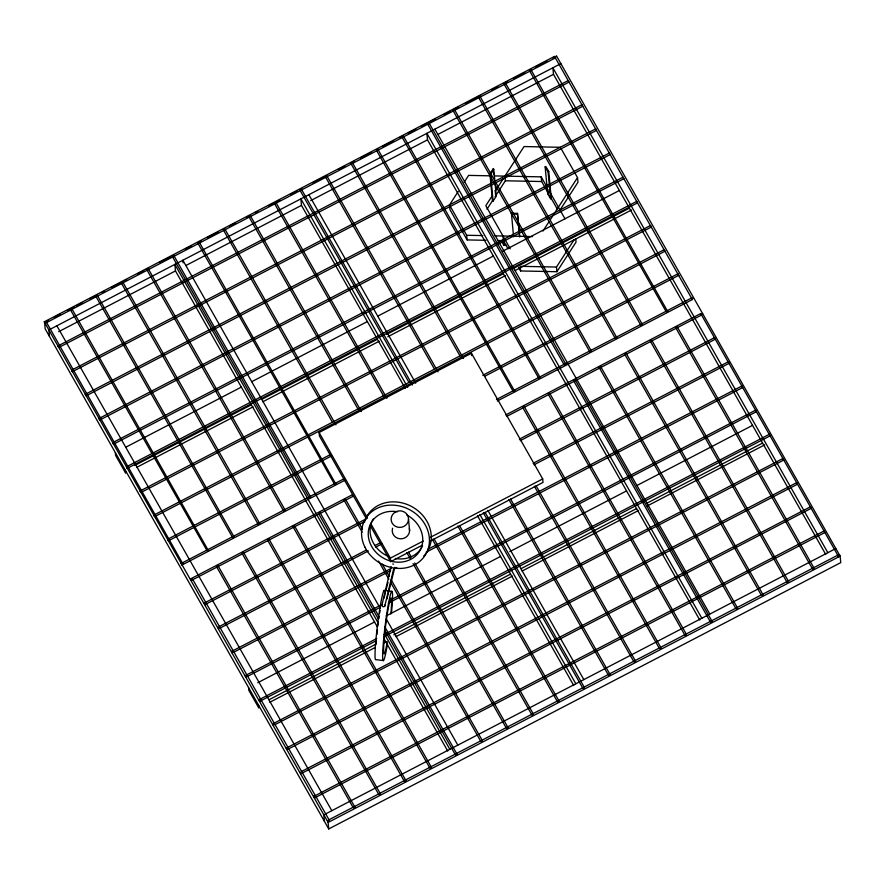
<?xml version="1.0" encoding="UTF-8"?>
<svg xmlns="http://www.w3.org/2000/svg" width="885" height="885" viewBox="0 0 885 885"><rect width="100%" height="100%" fill="white"/><g stroke="black" fill="none" stroke-linecap="round" stroke-linejoin="round"><path stroke-width="1.33" d="M519.661 236.24L517.493 213.373L511.441 213.252L511.419 213.971L517.471 214.093L519.639 236.959M517.471 214.093L517.493 213.373M44.261 321.808L45.069 323.346L44.294 321.808L554.508 56.408L691.915 298.798L693.453 298.002L691.915 298.798M610.119 154.598L99.872 419.988L99.385 419.291L99.065 418.45L609.311 153.05L610.019 154.521M99.872 419.988L99.065 418.45M126.466 466.771L127.274 468.309L126.5 466.782L636.713 201.382L637.521 202.919L637.034 202.222M153.957 515.17L154.676 516.641L153.868 515.103L664.115 249.703L664.602 250.4L664.923 251.24L155.904 515.999M167.663 539.33L168.371 540.801L167.564 539.264L330.702 454.414M344.398 478.575L181.27 563.424L181.591 564.265L182.078 564.962L345.205 480.112M182.078 564.962L181.27 563.424M353.215 496.253L191.315 580.46L190.828 579.764L190.507 578.923L352.407 494.715M191.315 580.46L190.596 578.989M364.465 521.685L205.01 604.621L204.523 603.924L204.203 603.083L367.341 518.234M217.898 627.288L218.717 628.748M232.423 652.909L231.605 651.415L232.412 652.953L231.605 651.415L391.059 568.469M245.311 675.576L246.118 677.114L245.311 675.576L381.457 604.754M376.335 640.663L259.814 701.274L259.327 700.577L259.006 699.736L376.756 638.483M272.702 723.941L273.487 725.423M287.216 749.595L286.408 748.057L796.655 482.657L797.142 483.354L797.462 484.195L287.216 749.595L286.441 748.068L287.227 749.551M300.103 772.262L300.922 773.711M568.336 81.011L569.011 82.106L59.992 346.865M581.921 104.872L582.717 106.266L73.698 371.025M595.926 129.73L595.605 128.889L596.413 130.427L87.394 395.197M623.073 177.487L623.814 178.759L114.796 443.518M650.63 226.173L650.409 225.542L651.216 227.08L142.197 491.839M677.81 273.863L678.618 275.401L677.81 273.863L482.79 375.295M691.738 298.665L692.324 299.561L691.65 298.466M692.324 299.561L497.304 401.005M700.743 313.578L838.161 555.913L839.699 555.116L838.183 555.835M714.671 338.324L714.449 337.694L715.224 339.22M715.257 339.232L520.236 440.664M728.377 362.485L728.156 361.854L728.864 363.326M728.963 363.392L533.943 464.824M742.072 386.656L741.851 386.015L742.659 387.553L426.216 552.151M755.591 410.186L756.365 411.713L755.591 410.186L390.042 600.295M769.474 434.977L769.253 434.336L770.061 435.874L383.703 636.835M783.092 458.939L783.767 460.034L274.748 724.793M796.655 482.657L796.987 483.498M810.35 506.862L811.169 508.355L810.35 506.862L301.342 771.576M824.189 531.431L824.687 532.35M837.752 555.194L838.571 556.687L837.752 555.194L328.744 819.908M197.731 242.955L199.269 242.158L335.913 484.206M223.252 229.691L224.779 228.894L335.891 424.822M309.23 497.846L310.646 496.961L173.759 255.433L172.309 256.042M334.74 484.571L336.278 483.774M343.977 500.08L345.482 499.228L362.551 529.33M478.376 96.985L479.902 96.188L616.911 337.805M599.134 367.43L600.605 366.523M624.622 354.111L626.149 353.314L763.158 594.93L761.719 595.539M650.132 340.836L651.659 340.039L788.668 581.655L787.174 582.507M675.675 327.627L677.058 326.687M46.175 321.863L44.903 322.649M71.685 308.588L70.579 309.341M96.277 295.999C94.407 296.442 98.113 294.251 96.852 295.667M111.93 287.326L122.517 282.271M249.349 216.382L248.762 216.416L250.201 215.807M46.197 321.775L182.841 563.822M274.383 203.229L275.711 202.532M191.702 579.564L190.906 579.697L192.233 579.21M71.707 308.511L208.351 550.558M97.217 295.236L234.138 537.04M352.319 162.619L350.825 163.249M376.346 149.985L377.74 149.189L377.497 149.698M403.162 136.312L401.856 136.71L402.432 136.766M428.794 122.915L427.466 123.612M514.661 391.192L377.851 149.266M540.281 377.806L403.361 136.002M530.934 69.65L667.732 311.575M381.889 605.163L391.137 566.577M384.776 606.059L393.703 568.801M384.024 598.138L385.351 592.861M386.004 590.218L387.995 582.286M386.9 599.079L394.832 567.373M485.942 240.3L467.114 239.923L449.934 209.612L449.491 204.955L458.319 191.315M464.205 182.21L468.608 175.385L490.124 175.827M489.925 173.825L493.111 168.891L493.753 169.267L496.297 196.171L493.111 201.094L492.469 200.729L489.925 173.825L490.567 174.201L493.111 201.094M490.567 174.201L493.753 169.267M492.414 195.463L485.799 205.696L510.258 248.829M495.357 190.917L503.443 178.405M504.915 176.126L524.042 146.556L560.349 147.297M486.971 209.214L492.856 200.121M495.058 196.702L505.357 180.783L505.025 177.288M542.97 231.051L548.855 221.958M550.315 219.679L577.529 177.608L561.001 148.459M559.585 210.696L577.971 182.266L577.529 177.608M518.621 267.469L520.612 270.965L556.919 271.706L556.477 267.049L574.122 239.758M556.919 271.706L576.035 242.136L575.704 238.64M503.908 83.632L505.412 82.924L642.422 324.541M529.418 70.369L530.812 69.572M216.438 566.345L217.832 565.548M292.979 526.531L294.451 525.767M522.592 407.1L523.986 406.315M615.407 338.524L616.801 337.727M640.917 325.249L642.311 324.452M404.478 781.422L405.949 780.647M429.988 768.147L431.471 767.383M455.498 754.883L457.014 754.164L384.754 626.746M481.009 741.608L482.524 740.9L391.181 579.819M557.55 701.794L559.032 701.031M583.06 688.53L584.542 687.756M608.57 675.255L610.086 674.547M634.091 661.991L635.596 661.272L536.078 485.776M736.132 608.913L737.647 608.194M812.673 569.099L814.067 568.303M242.025 552.97L243.353 552.273M267.536 539.695L268.94 539.031M548.169 393.725L549.496 393.04M573.69 380.462L575.007 379.765M353.524 807.85L354.841 807.164M379.034 794.586L380.362 793.9M506.596 728.233L507.924 727.547M532.106 714.969L533.434 714.272M659.668 648.616L660.995 647.931M685.178 635.341L686.506 634.656M710.699 622.078L712.104 621.414M712.049 621.657L711.009 622.299M737.559 608.382L736.707 608.957M763.069 595.118L762.416 595.594M329.242 820.826L327.915 821.313L329.452 820.517L192.443 578.901M380.262 794.276L379.189 794.841M405.784 781.012L404.854 781.532M431.294 767.737L430.564 768.191M533.345 714.66L532.261 715.224M558.855 701.396L557.937 701.916M584.365 688.121L583.635 688.574M121.743 282.215L121.201 282.769L121.787 282.724M545.138 166.856L545.802 166.502L548.744 171.502L551.278 198.406L550.625 198.76L547.682 193.749L545.138 166.856L548.081 171.867L550.625 198.76M548.081 171.867L548.744 171.502M547.682 193.749L548.346 193.395M45.788 321.731L48.233 320.459M54.361 317.272L60.49 314.087M67.835 310.259L73.964 307.073M76.409 305.801L82.537 302.615M89.883 298.798L96.011 295.612M102.129 292.426L104.585 291.154M124.177 280.954L126.632 279.682M137.651 273.952L143.779 270.766M146.224 269.482L148.68 268.21M159.698 262.48L170.728 256.75M185.43 249.105L191.547 245.919M198.904 242.092L201.349 240.82M207.477 237.634L218.495 231.903M229.525 226.162L235.642 222.976M246.672 217.245L249.116 215.973M255.245 212.787L257.701 211.515M268.719 205.774L274.848 202.588M277.293 201.315L279.748 200.043M290.767 194.313L296.895 191.127M299.34 189.844L301.796 188.571M312.814 182.841L323.844 177.111M338.535 169.455L344.663 166.269M352.009 162.453L354.465 161.181M360.593 157.995L371.611 152.253M382.641 146.523L393.659 140.792M399.788 137.606L402.233 136.334M408.361 133.148L415.707 129.321M421.835 126.135L427.964 122.949M430.409 121.676L435.309 119.132M443.883 114.674L450.011 111.488M452.456 110.205L458.585 107.019M465.93 103.202L480.632 95.558M491.651 89.816L497.779 86.63M505.125 82.814L507.581 81.542M513.698 78.356L524.728 72.614M535.746 66.884L546.775 61.154M552.904 57.967L556.577 56.054L840.13 556.112L840.75 562.628L328.733 828.946L45.179 328.888L44.56 322.372L328.125 822.431L328.733 828.946M46.297 322.704L555.315 57.945M50.002 329.353L560.869 63.632M58.687 331.676L175.473 270.932L174.865 264.405L378.36 623.283M185.905 265.5L301.475 205.386L300.867 198.871L407.719 387.309M310.701 200.596L427.488 139.852L426.869 133.325L701.838 618.228M437.92 134.42L553.49 74.318L552.871 67.791L827.84 552.694M59.184 345.327L568.203 80.568M72.891 369.488L581.91 104.729M86.586 393.648L595.605 128.889M113.988 441.98L623.007 177.221M125.781 447.213L241.351 387.099M251.782 381.678L367.352 321.565M377.795 316.133L493.365 256.03M502.58 251.229L619.367 190.485M128.502 467.678L637.488 202.908M134.597 465.521L251.384 404.777M261.816 399.356L377.386 339.243M386.601 334.453L503.388 273.708M512.603 268.907L629.39 208.163M136.666 467.38L253.033 406.857M262.834 401.757L379.2 341.234M387.774 336.776L505.368 275.611M515.159 270.511L631.525 209.988M141.39 490.301L650.409 225.542M366.257 518.566L319.43 435.995L319.109 432.511L471.44 353.27L542.693 478.918L543.014 482.413L430.895 540.724M169.599 540.16L331.51 455.952M484.825 376.202L678.618 275.401M496.496 399.467L691.517 298.024M505.733 414.965L700.754 313.533M506.541 416.503L701.528 315.06M519.429 439.126L714.449 337.694M219.137 626.613L366.324 550.05M374.908 545.591L379.809 543.036M533.135 463.286L728.156 361.854M219.945 628.151L368.348 550.957M375.716 547.129L381.844 543.932M422.366 545.16L390.683 561.643L390.351 558.147L423.251 541.034M430.564 537.239L542.693 478.918M427.853 549.331L741.851 386.015M233.64 652.311L390.639 570.648M394.323 568.734L396.779 567.462M247.346 676.472L379.809 607.575M388.393 603.105L756.365 411.713M257.756 682.722L374.543 621.978M386.192 615.916L500.545 556.444M509.76 551.643L626.547 490.898M636.979 485.478L752.549 425.364M384.123 634.656L769.253 434.336M268.996 699.769L376.048 644.081M393.781 634.866L510.568 574.122M521 568.69L636.569 508.576M647.001 503.156L762.571 443.042M269.848 702.259L375.196 647.466M383.769 643.008L386.214 641.725M396.015 636.636L512.382 576.102M522.183 571.013L638.55 510.479M647.123 506.021L764.717 444.856M273.941 723.255L782.959 458.496M302.15 773.125L811.169 508.355M824.057 530.978L313.81 796.378L314.131 797.219L314.617 797.916L824.864 532.527M324.972 814.255L835.838 548.534M328.125 822.431L840.13 556.112M667.202 311.929L666.438 312.117L667.943 311.266M616.17 338.468L615.495 338.678M590.66 351.743L589.908 351.931L591.368 351.024M564.951 365.107L564.376 365.062L565.858 364.288M539.441 378.382L538.865 378.326L540.381 377.618M513.919 391.646L513.355 391.601L514.86 390.882M284.306 511.076L283.72 511.11L285.213 510.258L148.237 268.697L146.821 269.571M258.796 524.34L258.21 524.385L259.703 523.533L122.727 281.972M233.286 537.615L232.7 537.649L234.226 536.852M207.776 550.89L207.178 550.924L208.716 550.127M182.266 564.154L181.691 564.11L183.206 563.391M494.162 175.905L541.222 176.867L546.51 186.193M505.357 180.783L541.664 181.525L548.28 193.184M449.491 204.955L466.672 235.266L482.812 235.587M494.914 235.841L532.571 236.605M498.045 240.554L502.083 240.631M501.22 240.654L503.864 245.322L506.552 245.377M521.508 266.341L556.477 267.049M384.079 590.428L391.679 591.368M383.493 660.586L375.882 659.635A34.98 2.456 -82.9 0 1 377.74 623.173A34.98 2.456 -82.9 0 1 384.654 590.914M204.203 603.083L205.021 604.577L204.203 603.128M259.006 699.736L259.825 701.23L259.006 699.781M299.904 189.954L301.287 189.025L412.421 385.019M319.972 512.492L318.5 513.4M452.888 110.315L454.359 109.408L591.401 351.079M325.326 176.657L326.797 175.75L437.931 371.744M352.307 162.486L463.452 358.48M250.256 215.564L361.401 411.558M553.49 74.318L825.738 554.43M677.18 326.775L813.503 567.185M676.052 328.291L757.438 471.816M758.257 473.265L812.242 568.458M529.805 71.176L556.388 118.048M556.798 118.767L584.2 167.099M584.609 167.818L611.601 215.42M612.011 216.139L638.594 263.011M639.413 264.46L665.996 311.343M732.337 485.81L745.624 509.24M746.044 509.97L786.732 581.733M650.541 341.566L690.82 412.598M691.65 414.047L731.928 485.08M504.295 84.44L558.689 180.363M559.099 181.093L586.091 228.684M586.501 229.414L613.084 276.286M613.902 277.735L640.486 324.607M549.817 192.023L565.017 218.827M549.596 195.508L557.528 209.502M625.031 354.83L665.31 425.862M666.128 427.322L693.121 474.913M693.53 475.643L706.418 498.355M706.827 499.074L720.113 522.515M720.523 523.234L747.925 571.566M748.334 572.285L761.222 594.997M478.785 97.715L492.071 121.145M492.48 121.876L560.172 241.229M560.99 242.678L587.574 289.55M588.392 291.01L614.975 337.882M600.638 366.578L736.962 606.999M599.521 368.105L639.8 439.137M640.618 440.586L722.414 584.83M722.824 585.56L735.7 608.272M453.275 110.979L466.561 134.42M466.97 135.139L493.553 182.011M494.372 183.472L520.955 230.343M521.365 231.062L534.651 254.504M535.48 255.953L548.766 279.383M549.176 280.114L562.052 302.825M562.473 303.555L575.759 326.985M576.168 327.716L589.454 351.146M503.421 240.665L508.045 248.818M434.867 129.166L709.836 614.068M575.128 379.853L711.452 620.263M428.882 122.727L565.891 364.343M574.011 381.369L600.992 428.971M601.413 429.701L614.29 452.412M614.699 453.131L627.985 476.572M628.394 477.292L655.387 524.894M656.216 526.343L710.19 621.535M427.754 124.254L441.051 147.684M441.46 148.415L495.445 243.607M496.264 245.056L523.256 292.658M523.666 293.389L563.944 364.421M427.488 139.852L699.736 619.965M549.618 393.117L685.941 633.538M548.49 394.644L575.482 442.246M575.892 442.965L629.877 538.157M630.695 539.607L684.68 634.811M402.244 137.518L428.827 184.39M429.236 185.12L469.924 256.882M470.754 258.332L484.04 281.762M484.449 282.492L538.434 377.685M524.097 406.392L660.431 646.802M522.98 407.908L604.776 552.151M605.185 552.882L659.17 648.074M376.733 150.793L403.317 197.665M403.726 198.395L431.128 246.716M431.537 247.435L458.12 294.307M458.939 295.756L485.522 342.639M486.341 344.088L512.924 390.96M534.363 486.241L537.748 492.215M538.567 493.664L592.552 588.868M592.961 589.587L633.66 661.349M351.223 164.057L405.618 259.98M406.027 260.71L432.61 307.582M433.429 309.031L460.012 355.903M510.568 499.04L609.4 673.341M594.853 651.183L567.451 602.862M508.853 499.505L512.238 505.49M513.057 506.939L540.049 554.53M540.458 555.26L567.042 602.132M595.262 651.902L608.139 674.613M325.713 177.332L338.999 200.773M339.409 201.492L407.089 320.846M407.919 322.306L434.491 369.178M308.865 194.711L415.718 383.15M487.867 510.38L583.834 679.614M485.057 512.315L583.89 686.616M569.343 664.447L487.547 520.203M483.332 512.78L486.728 518.754M569.752 665.177L582.629 687.888M300.192 190.607L313.489 214.037M313.898 214.767L367.883 309.96M368.702 311.409L395.695 359.011M396.104 359.73L408.981 382.442M479.869 514.539L575.825 683.773M301.475 205.386L405.286 388.438M477.413 515.645L573.734 685.499M459.536 525.579L558.38 699.88M275.799 202.355L386.911 398.283M457.822 526.044L461.207 532.029M461.627 532.748L474.913 556.189M475.322 556.908L502.724 605.24M503.134 605.959L557.119 701.152M274.682 203.871L287.979 227.312M288.388 228.031L342.362 323.224M343.192 324.684L356.478 348.115M356.887 348.845L370.184 372.275M370.594 373.005L383.88 396.436M434.026 538.854L532.87 713.155M432.311 539.319L477.214 618.504M477.623 619.234L531.608 714.427M249.172 217.146L275.755 264.018M276.164 264.737L316.852 336.499M317.682 337.948L330.559 360.66M331.377 362.109L358.37 409.711M408.516 552.129L411.237 556.93M414.656 562.937L508.034 727.625M406.801 552.594L410.186 558.568M413.041 563.601L451.704 631.779M452.113 632.498L506.098 727.702M223.662 230.41L250.234 277.282M250.654 278.012L278.056 326.333M278.465 327.063L305.458 374.654M305.867 375.384L332.45 422.256M319.109 432.511L367.286 517.471M370.671 523.455L390.351 558.147M370.328 525.745L390.683 561.643M382.32 564.188L389.135 576.212M344.398 500.799L362.164 532.139M378.57 561.079L384.676 571.832M385.495 573.281L388.88 579.266M390.916 582.85L439.48 668.485M439.889 669.204L480.577 740.966M198.151 243.685L224.724 290.557M225.133 291.276L252.535 339.608M252.955 340.327L279.937 387.929M280.357 388.648L306.929 435.52M307.759 436.969L334.331 483.852M380.24 608.316L182.863 260.245L183.107 262.856M386.369 619.124L457.833 745.148M320.005 512.548L378.625 615.927M318.877 514.074L345.869 561.665M346.278 562.395L359.166 585.107M359.985 586.556L378.426 619.08M384.533 629.843L386.977 634.158M387.387 634.877L413.97 681.749M414.788 683.198L427.665 705.909M428.484 707.358L441.781 730.8M442.19 731.53L455.067 754.241M172.63 256.949L185.518 279.66M186.337 281.109L199.623 304.551M200.032 305.27L227.025 352.872M227.434 353.602L240.322 376.313M241.14 377.762L254.017 400.474M254.426 401.193L281.419 448.795M282.238 450.244L295.125 472.955M295.944 474.404L308.821 497.116M384.488 634.08L449.823 749.307M175.473 270.932L377.22 626.691M384.566 639.656L447.733 751.044M294.484 525.823L431.493 767.439M293.366 527.338L333.645 598.371M334.475 599.831L347.351 622.542M347.761 623.261L416.271 744.075M416.68 744.794L429.557 767.505M147.12 270.224L160.417 293.654M160.827 294.384L214.801 389.577M215.63 391.026L228.507 413.738M229.326 415.187L242.623 438.628M243.032 439.347L255.909 462.058M256.318 462.789L269.604 486.23M270.025 486.949L283.311 510.391M268.974 539.087L405.983 780.703M349.652 684.857L322.251 636.536M267.856 540.613L294.849 588.204M295.258 588.934L308.135 611.646M308.544 612.376L321.841 635.806M350.062 685.576L404.047 780.78M121.61 283.488L189.29 402.852M190.109 404.301L202.997 427.012M203.816 428.462L257.8 523.654M243.464 552.362L380.473 793.978M242.346 553.877L324.142 698.121M324.552 698.851L378.537 794.044M96.1 296.763L122.672 343.634M123.092 344.353L150.494 392.686M150.904 393.405L163.78 416.116M164.599 417.565L177.476 440.276M178.305 441.726L232.279 536.929M217.953 565.626L354.962 807.242M216.836 567.152L229.713 589.864M230.122 590.583L298.621 711.396M299.041 712.115L353.015 807.319M70.59 310.027L97.162 356.898M110.868 381.07L97.571 357.628M125.393 406.68L151.966 453.551M152.795 455.001L179.777 502.603M180.197 503.322L206.769 550.193M111.278 381.789L124.973 405.949M56.861 325.78L331.82 810.682M245.3 675.62L246.118 677.069M547.959 189.357L548.213 192.056M541.222 176.867L541.664 181.525M520.17 266.308L520.612 270.965M511.441 213.252L513.588 236.837M502.979 235.996L503.864 245.322M493.111 168.891L493.62 174.279M495.146 190.419L495.523 194.446M466.672 235.266L467.114 239.923M471.44 353.27L471.661 355.604M408.527 519.307A8.706 8.275 -5.4 0 1 395.252 526.221A8.706 8.275 -5.4 0 1 395.717 511.873A8.706 8.275 -5.4 0 1 408.527 519.307L409.611 530.723M323.822 814.853L324.441 821.369M258.564 705.19L258.829 707.989L248.807 690.311L248.541 687.512M125.371 470.322L125.637 473.11L115.614 455.432L115.349 452.644M48.863 329.95L49.471 336.466M393.537 564.143A1.516 1.095 13.5 0 1 392.796 563.911M384.621 605.207A1.516 1.095 13.5 0 1 384.079 606.656A1.516 1.095 13.5 0 1 382.032 606.026A1.516 1.095 13.5 0 1 382.585 604.566M409.379 528.577A8.706 8.275 -5.4 0 1 400.639 538.832A8.706 8.275 -5.4 0 1 392.575 528.234M406.646 514.926A28.088 24.526 29.5 0 1 413.915 557.384A28.088 24.526 29.5 0 1 369.742 542.295A28.088 24.526 29.5 0 1 397.476 511.784M422.587 545.768A28.088 24.526 29.5 0 1 395.352 558.501M388.382 556.422A28.088 24.526 29.5 0 1 373.304 518.997M364.443 522.183A34.98 30.544 29.5 0 1 412.653 507.094A34.98 30.544 29.5 0 1 423.605 556.278M387.276 641.736A28.088 1.969 -82.9 0 1 383.736 645.884A28.088 1.969 -82.9 0 1 389.234 603.304A28.088 1.969 -82.9 0 1 390.871 613.947M376.191 643.716A28.088 1.969 -82.9 0 1 376.39 640.851M376.955 634.379A28.088 1.969 -82.9 0 1 377.452 629.666M377.873 626.06A28.088 1.969 -82.9 0 1 378.326 622.398M378.813 618.814A28.088 1.969 -82.9 0 1 379.156 616.458M379.665 613.073A28.088 1.969 -82.9 0 1 380.085 610.506M387.53 643.616A34.98 2.456 -82.9 0 1 382.641 654.789A34.98 2.456 -82.9 0 1 388.216 604.986A34.98 2.456 -82.9 0 1 392.464 599.61M392.409 600.815A34.98 2.456 -82.9 0 1 391.48 613.017M57.956 345.969L58.764 347.506L57.99 345.98M71.663 370.129L72.47 371.667L71.696 370.14M85.358 394.29L86.166 395.827L85.358 394.29M112.76 442.611L113.568 444.148L112.76 442.611M140.162 490.932L140.969 492.48L140.195 490.943M313.81 796.378L314.629 797.872L313.81 796.378M327.516 820.539L328.324 822.077L327.516 820.539M554.928 57.094L556.444 56.386L554.928 57.094M701.174 314.219L702.69 313.5L701.252 314.109M364.897 547.107A34.98 30.544 29.5 0 0 423.539 557.539A34.98 30.544 29.5 0 0 398.051 505.678A34.98 30.544 29.5 0 0 364.897 547.107"/></g></svg>
